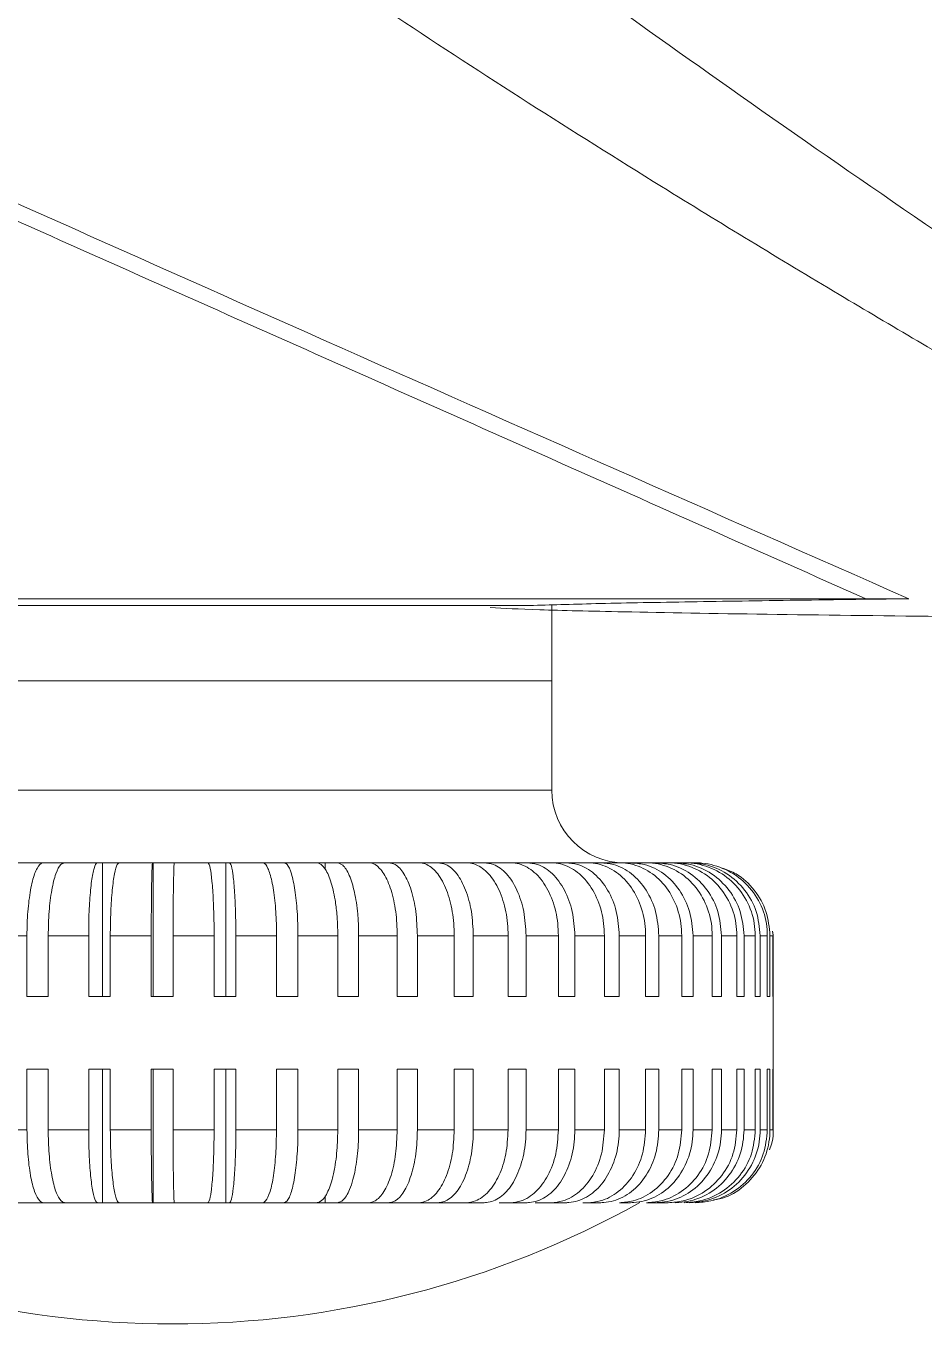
# Model space of a CAD drawing. Extents: x 12.1 to 108.7, y 1 to 80.4.
# Drawn here: x 26.855 to 27.595, y 29.209 to 30.278 of the extents above; entities that cross this region are included whole.
import ezdxf

# ---------------------------------------------------------------- set-up
doc = ezdxf.new("R2010")
doc.units = 0
doc.header["$MEASUREMENT"] = 0
doc.linetypes.add('SLD-Solid', pattern=[0])
doc.layers.add('OBJECT', color=7, linetype='CONTINUOUS')

msp = doc.modelspace()

# ---------------------------------------------------------------- linework, layer by layer
at = {"layer": 'OBJECT', "linetype": 'SLD-Solid', "lineweight": 15}
for p, q in [((27.5475, 29.8062), (21.8341, 29.8062)), ((27.2422, 29.8007), (24.2538, 29.8007)), ((26.8431, 29.8007), (27.1091, 29.8007)), ((27.2705, 29.8007), (27.2422, 29.8007)), ((26.6636, 29.7387), (27.2886, 29.7387)), ((26.6636, 29.7387), (27.2886, 29.7387)), ((26.6636, 29.6487), (27.2886, 29.6487)), ((26.843, 29.5887), (26.8695, 29.5887)), ((26.8774, 29.5887), (26.8695, 29.5887)), ((26.8949, 29.5887), (26.8774, 29.5887)), ((26.887, 29.5887), (26.9142, 29.5887)), ((26.9184, 29.5887), (26.9142, 29.5887)), ((26.9184, 29.4787), (26.9184, 29.5887)), ((26.9363, 29.5887), (26.9184, 29.5887)), ((26.932, 29.5887), (26.9595, 29.5887)), ((26.9601, 29.5887), (26.9595, 29.5887)), ((26.9601, 29.4787), (26.9601, 29.5887)), ((26.9781, 29.5887), (26.9601, 29.5887)), ((26.9775, 29.5887), (27.0051, 29.5887)), ((27.0199, 29.5887), (27.002, 29.5887)), ((27.0199, 29.4787), (27.0199, 29.5887)), ((27.023, 29.5887), (27.0199, 29.5887)), ((27.023, 29.5887), (27.0503, 29.5887)), ((27.0613, 29.5887), (27.0436, 29.5887)), ((27.0679, 29.5887), (27.0613, 29.5887)), ((27.0679, 29.5887), (27.0947, 29.5887)), ((27.1017, 29.5887), (27.0845, 29.5887)), ((27.1017, 29.5835), (27.1017, 29.5887)), ((27.1119, 29.5887), (27.1017, 29.5887)), ((27.1119, 29.5887), (27.1378, 29.5887)), ((27.1407, 29.5887), (27.1241, 29.5887)), ((27.1543, 29.5887), (27.1407, 29.5887)), ((27.1543, 29.5887), (27.1791, 29.5887)), ((27.1779, 29.5887), (27.1622, 29.5887)), ((27.1948, 29.5887), (27.1779, 29.5887)), ((27.1948, 29.5887), (27.2182, 29.5887)), ((27.2129, 29.5887), (27.1982, 29.5887)), ((27.2329, 29.5887), (27.2129, 29.5887)), ((27.2453, 29.5887), (27.2317, 29.5887)), ((27.2329, 29.5887), (27.2546, 29.5887)), ((27.2682, 29.5887), (27.2453, 29.5887)), ((27.2748, 29.5887), (27.2625, 29.5887)), ((27.2682, 29.5887), (27.288, 29.5887)), ((27.3003, 29.5887), (27.2748, 29.5887)), ((27.301, 29.5887), (27.2901, 29.5887)), ((27.3003, 29.5887), (27.318, 29.5887)), ((27.3289, 29.5887), (27.301, 29.5887)), ((27.3236, 29.5887), (27.3143, 29.5887)), ((27.3535, 29.5887), (27.3236, 29.5887)), ((27.3289, 29.5887), (27.3443, 29.5887)), ((27.3424, 29.5887), (27.3348, 29.5887)), ((27.3741, 29.5887), (27.3424, 29.5887)), ((27.3572, 29.5887), (27.3514, 29.5887)), ((27.3535, 29.5887), (27.3665, 29.5887)), ((27.3894, 29.5887), (27.356, 29.5887)), ((27.3902, 29.5887), (27.3572, 29.5887)), ((27.3679, 29.5887), (27.3638, 29.5887)), ((27.4013, 29.5887), (27.367, 29.5887)), ((27.4019, 29.5887), (27.3679, 29.5887)), ((27.3742, 29.5887), (27.372, 29.5887)), ((27.4086, 29.5887), (27.3738, 29.5887)), ((27.3741, 29.5887), (27.3844, 29.5887)), ((27.4089, 29.5887), (27.3742, 29.5887)), ((27.3762, 29.5887), (27.3759, 29.5887)), ((27.4111, 29.5887), (27.3762, 29.5887)), ((27.3902, 29.5887), (27.3978, 29.5887)), ((27.4019, 29.5887), (27.4067, 29.5887)), ((27.4089, 29.5887), (27.4108, 29.5887)), ((26.856, 29.5287), (26.8235, 29.5287)), ((26.856, 29.5287), (26.856, 29.4787)), ((26.8736, 29.4787), (26.8736, 29.5287)), ((26.9069, 29.5287), (26.8736, 29.5287)), ((26.9069, 29.5287), (26.9069, 29.4787)), ((26.9247, 29.4787), (26.9247, 29.5287)), ((26.9585, 29.5287), (26.9247, 29.5287)), ((26.9585, 29.5287), (26.9585, 29.4787)), ((26.9765, 29.4787), (26.9765, 29.5287)), ((27.0103, 29.5287), (26.9765, 29.5287)), ((27.0103, 29.5287), (27.0103, 29.4787)), ((27.0282, 29.4787), (27.0282, 29.5287)), ((27.0617, 29.5287), (27.0282, 29.5287)), ((27.0617, 29.5287), (27.0617, 29.4787)), ((27.0794, 29.4787), (27.0794, 29.5287)), ((27.1122, 29.5287), (27.0794, 29.5287)), ((27.1122, 29.5287), (27.1122, 29.4787)), ((27.1294, 29.4787), (27.1294, 29.5287)), ((27.1612, 29.5287), (27.1294, 29.5287)), ((27.1612, 29.5287), (27.1612, 29.4787)), ((27.1778, 29.4787), (27.1778, 29.5287)), ((27.2082, 29.5287), (27.1778, 29.5287)), ((27.2082, 29.5287), (27.2082, 29.4787)), ((27.2239, 29.4787), (27.2239, 29.5287)), ((27.2526, 29.5287), (27.2239, 29.5287)), ((27.2526, 29.5287), (27.2526, 29.4787)), ((27.2674, 29.4787), (27.2674, 29.5287)), ((27.294, 29.5287), (27.2674, 29.5287)), ((27.294, 29.5287), (27.294, 29.4787)), ((27.3076, 29.4787), (27.3076, 29.5287)), ((27.3319, 29.5287), (27.3076, 29.5287)), ((27.3319, 29.5287), (27.3319, 29.4787)), ((27.3442, 29.4787), (27.3442, 29.5287)), ((27.3659, 29.5287), (27.3442, 29.5287)), ((27.3659, 29.5287), (27.3659, 29.4787)), ((27.3768, 29.4787), (27.3768, 29.5287)), ((27.3957, 29.5287), (27.3768, 29.5287)), ((27.3957, 29.5287), (27.3957, 29.4787)), ((27.405, 29.4787), (27.405, 29.5287)), ((27.4208, 29.5287), (27.405, 29.5287)), ((27.4208, 29.5287), (27.4208, 29.4787)), ((27.4285, 29.4787), (27.4285, 29.5287)), ((27.4411, 29.5287), (27.4285, 29.5287)), ((27.4411, 29.5287), (27.4411, 29.4787)), ((27.447, 29.4787), (27.447, 29.5287)), ((27.4563, 29.5287), (27.447, 29.5287)), ((27.4563, 29.5287), (27.4563, 29.4787)), ((27.4604, 29.4787), (27.4604, 29.5287)), ((27.4662, 29.5287), (27.4604, 29.5287)), ((27.4662, 29.5287), (27.4662, 29.4787)), ((27.4684, 29.4787), (27.4684, 29.5287)), ((27.4708, 29.5287), (27.4684, 29.5287)), ((27.4708, 29.5287), (27.4708, 29.4787)), ((27.4711, 29.4787), (27.4711, 29.5287)), ((26.856, 29.4787), (26.8736, 29.4787)), ((26.9069, 29.4787), (26.9247, 29.4787)), ((26.9585, 29.4787), (26.9765, 29.4787)), ((27.0103, 29.4787), (27.0282, 29.4787)), ((27.0617, 29.4787), (27.0794, 29.4787)), ((27.1122, 29.4787), (27.1294, 29.4787)), ((27.1612, 29.4787), (27.1778, 29.4787)), ((27.2082, 29.4787), (27.2239, 29.4787)), ((27.2526, 29.4787), (27.2674, 29.4787)), ((27.294, 29.4787), (27.3076, 29.4787)), ((27.3319, 29.4787), (27.3442, 29.4787)), ((27.3659, 29.4787), (27.3768, 29.4787)), ((27.3957, 29.4787), (27.405, 29.4787)), ((27.4208, 29.4787), (27.4285, 29.4787)), ((27.4411, 29.4787), (27.447, 29.4787)), ((27.4563, 29.4787), (27.4604, 29.4787)), ((27.4662, 29.4787), (27.4684, 29.4787)), ((27.4708, 29.4787), (27.4711, 29.4787)), ((26.856, 29.4187), (26.8736, 29.4187)), ((26.856, 29.4187), (26.856, 29.3687)), ((26.8736, 29.3687), (26.8736, 29.4187)), ((26.9069, 29.4187), (26.9247, 29.4187)), ((26.9069, 29.4187), (26.9069, 29.3687)), ((26.9184, 29.3087), (26.9184, 29.4187)), ((26.9247, 29.3687), (26.9247, 29.4187)), ((26.9585, 29.4187), (26.9765, 29.4187)), ((26.9585, 29.4187), (26.9585, 29.3687)), ((26.9601, 29.3087), (26.9601, 29.4187)), ((26.9765, 29.3687), (26.9765, 29.4187)), ((27.0103, 29.4187), (27.0282, 29.4187)), ((27.0103, 29.4187), (27.0103, 29.3687)), ((27.0199, 29.3087), (27.0199, 29.4187)), ((27.0282, 29.3687), (27.0282, 29.4187)), ((27.0617, 29.4187), (27.0794, 29.4187)), ((27.0617, 29.4187), (27.0617, 29.3687)), ((27.0794, 29.3687), (27.0794, 29.4187)), ((27.1122, 29.4187), (27.1294, 29.4187)), ((27.1122, 29.4187), (27.1122, 29.3687)), ((27.1294, 29.3687), (27.1294, 29.4187)), ((27.1612, 29.4187), (27.1778, 29.4187)), ((27.1612, 29.4187), (27.1612, 29.3687)), ((27.1778, 29.3687), (27.1778, 29.4187)), ((27.2082, 29.4187), (27.2239, 29.4187)), ((27.2082, 29.4187), (27.2082, 29.3687)), ((27.2239, 29.3687), (27.2239, 29.4187)), ((27.2526, 29.4187), (27.2674, 29.4187)), ((27.2526, 29.4187), (27.2526, 29.3687)), ((27.2674, 29.3687), (27.2674, 29.4187)), ((27.294, 29.4187), (27.3076, 29.4187)), ((27.294, 29.4187), (27.294, 29.3687)), ((27.3076, 29.3687), (27.3076, 29.4187)), ((27.3319, 29.4187), (27.3442, 29.4187)), ((27.3319, 29.4187), (27.3319, 29.3687)), ((27.3442, 29.3687), (27.3442, 29.4187)), ((27.3659, 29.4187), (27.3768, 29.4187)), ((27.3659, 29.4187), (27.3659, 29.3687)), ((27.3768, 29.3687), (27.3768, 29.4187)), ((27.3957, 29.4187), (27.405, 29.4187)), ((27.3957, 29.4187), (27.3957, 29.3687)), ((27.405, 29.3687), (27.405, 29.4187)), ((27.4208, 29.4187), (27.4285, 29.4187)), ((27.4208, 29.4187), (27.4208, 29.3687)), ((27.4285, 29.3687), (27.4285, 29.4187)), ((27.4411, 29.4187), (27.447, 29.4187)), ((27.4411, 29.4187), (27.4411, 29.3687)), ((27.447, 29.3687), (27.447, 29.4187)), ((27.4563, 29.4187), (27.4604, 29.4187)), ((27.4563, 29.4187), (27.4563, 29.3687)), ((27.4604, 29.3687), (27.4604, 29.4187)), ((27.4662, 29.4187), (27.4684, 29.4187)), ((27.4662, 29.4187), (27.4662, 29.3687)), ((27.4684, 29.3687), (27.4684, 29.4187)), ((27.4708, 29.4187), (27.4711, 29.4187)), ((27.4708, 29.4187), (27.4708, 29.3687)), ((27.4711, 29.3687), (27.4711, 29.4187)), ((26.8235, 29.3687), (26.856, 29.3687)), ((26.8736, 29.3687), (26.9069, 29.3687)), ((26.9247, 29.3687), (26.9585, 29.3687)), ((26.9765, 29.3687), (27.0103, 29.3687)), ((27.0282, 29.3687), (27.0617, 29.3687)), ((27.0794, 29.3687), (27.1122, 29.3687)), ((27.1294, 29.3687), (27.1612, 29.3687)), ((27.1778, 29.3687), (27.2082, 29.3687)), ((27.2239, 29.3687), (27.2526, 29.3687)), ((27.2674, 29.3687), (27.294, 29.3687)), ((27.3076, 29.3687), (27.3319, 29.3687)), ((27.3442, 29.3687), (27.3659, 29.3687)), ((27.3768, 29.3687), (27.3957, 29.3687)), ((27.405, 29.3687), (27.4208, 29.3687)), ((27.4285, 29.3687), (27.4411, 29.3687)), ((27.447, 29.3687), (27.4563, 29.3687)), ((27.4604, 29.3687), (27.4662, 29.3687)), ((27.4684, 29.3687), (27.4708, 29.3687)), ((26.8695, 29.3087), (26.843, 29.3087)), ((26.8695, 29.3087), (26.8774, 29.3087)), ((26.8774, 29.3087), (26.8949, 29.3087)), ((26.9142, 29.3087), (26.887, 29.3087)), ((26.9142, 29.3087), (26.9184, 29.3087)), ((26.9184, 29.3087), (26.9363, 29.3087)), ((26.9595, 29.3087), (26.932, 29.3087)), ((26.9595, 29.3087), (26.9601, 29.3087)), ((26.9601, 29.3087), (26.9781, 29.3087)), ((27.0051, 29.3087), (26.9775, 29.3087)), ((27.002, 29.3087), (27.0199, 29.3087)), ((27.0199, 29.3087), (27.023, 29.3087)), ((27.0503, 29.3087), (27.023, 29.3087)), ((27.0436, 29.3087), (27.0613, 29.3087)), ((27.0613, 29.3087), (27.0679, 29.3087)), ((27.0947, 29.3087), (27.0679, 29.3087)), ((27.0845, 29.3087), (27.1017, 29.3087)), ((27.1017, 29.3087), (27.1017, 29.3143)), ((27.1017, 29.3087), (27.1119, 29.3087)), ((27.1378, 29.3087), (27.1119, 29.3087)), ((27.1241, 29.3087), (27.1407, 29.3087)), ((27.1407, 29.3087), (27.1543, 29.3087)), ((27.1791, 29.3087), (27.1543, 29.3087)), ((27.1622, 29.3087), (27.1779, 29.3087)), ((27.1779, 29.3087), (27.1948, 29.3087)), ((27.2182, 29.3087), (27.1948, 29.3087)), ((27.1982, 29.3087), (27.2129, 29.3087)), ((27.2129, 29.3087), (27.2329, 29.3087)), ((27.2453, 29.3087), (27.2682, 29.3087)), ((27.2748, 29.3087), (27.3003, 29.3087)), ((27.2901, 29.3087), (27.301, 29.3087)), ((27.3143, 29.3087), (27.3236, 29.3087)), ((27.318, 29.3087), (27.3289, 29.3087)), ((27.3443, 29.3087), (27.3535, 29.3087)), ((27.3665, 29.3087), (27.3741, 29.3087)), ((27.3665, 29.3087), (27.3729, 29.3087)), ((27.372, 29.3087), (27.3742, 29.3087)), ((27.3844, 29.3087), (27.3741, 29.3087))]:
    msp.add_line(p, q, dxfattribs=at)
for centre, radius, start, end in [((27.3486, 29.6487), 0.06, 180, 270), ((26.9761, 29.9999), 0.7911, 240.8794, 299.1206)]:
    msp.add_arc(centre, radius, start, end, dxfattribs=at)
for points, knots in [([(26.6674, 30.8188), (26.7444, 30.7536), (26.9085, 30.6148), (27.1665, 30.4196), (27.4411, 30.2213), (27.721, 30.0291), (28.0057, 29.8443), (28.2816, 29.6757), (28.4644, 29.575), (28.5525, 29.5265)], [0, 0, 0, 0, 0.1332965, 0.2835972, 0.4251808, 0.5779629, 0.7284195, 0.8690463, 1, 1, 1, 1]), ([(28.5294, 29.4974), (28.4755, 29.5264), (28.3786, 29.5785), (28.2326, 29.6576), (28.0923, 29.7342), (27.9445, 29.8159), (27.7988, 29.8978), (27.6581, 29.9786), (27.5191, 30.0603), (27.3535, 30.1609), (27.1619, 30.2829), (26.9496, 30.4295), (26.7473, 30.5825), (26.6215, 30.6952), (26.5606, 30.7498)], [0, 0, 0, 0, 0.078151, 0.140606, 0.211738, 0.281669, 0.355615, 0.424485, 0.488316, 0.561233, 0.671868, 0.779101, 0.893074, 1, 1, 1, 1]), ([(26.5255, 30.2764), (26.5346, 30.2723), (26.5802, 30.2518), (26.7718, 30.1659), (27.1149, 30.0128), (27.4221, 29.8772), (27.5829, 29.8063)], [0, 0, 0, 0, 0.025924, 0.129619, 0.5444, 1, 1, 1, 1]), ([(27.6079, 29.7918), (27.5589, 29.7923), (27.4603, 29.7935), (27.3506, 29.7954), (27.2719, 29.7972), (27.2493, 29.7984), (27.2379, 29.799)], [0, 0, 0, 0, 0.273477, 0.5505, 0.772886, 1, 1, 1, 1]), ([(27.5829, 29.8063), (27.5495, 29.8059), (27.4824, 29.805), (27.3955, 29.8037), (27.3203, 29.8023), (27.2872, 29.8012), (27.2705, 29.8007)], [0, 0, 0, 0, 0.244888, 0.49123, 0.743954, 1, 1, 1, 1]), ([(27.5829, 29.8063), (27.5815, 29.8063), (27.5776, 29.8062), (27.5653, 29.8062), (27.5547, 29.8062), (27.5475, 29.8062)], [0, 0, 0, 0, 0.153033, 0.431212, 1, 1, 1, 1]), ([(26.8695, 29.5887), (26.8693, 29.5887), (26.8675, 29.5886), (26.8643, 29.5852), (26.8603, 29.5744), (26.8575, 29.5583), (26.8562, 29.5421), (26.8561, 29.5321), (26.856, 29.5287)], [0, 0, 0, 0, 0.034474, 0.249207, 0.463924, 0.678607, 0.893251, 1, 1, 1, 1]), ([(26.8736, 29.5287), (26.8737, 29.5355), (26.874, 29.549), (26.8763, 29.5669), (26.8797, 29.5805), (26.8835, 29.5877), (26.8861, 29.5884), (26.887, 29.5887)], [0, 0, 0, 0, 0.214563, 0.429208, 0.643868, 0.858562, 1, 1, 1, 1]), ([(26.9142, 29.5887), (26.914, 29.5887), (26.9131, 29.5886), (26.9113, 29.5852), (26.9092, 29.5744), (26.9077, 29.5583), (26.9069, 29.5421), (26.9069, 29.5321), (26.9069, 29.5287)], [0, 0, 0, 0, 0.03448, 0.249213, 0.463931, 0.678613, 0.893257, 1, 1, 1, 1]), ([(26.9247, 29.5287), (26.9248, 29.5355), (26.925, 29.549), (26.9262, 29.5669), (26.9281, 29.5805), (26.9301, 29.5877), (26.9315, 29.5884), (26.932, 29.5887)], [0, 0, 0, 0, 0.214563, 0.429208, 0.643868, 0.858562, 1, 1, 1, 1]), ([(26.9595, 29.5887), (26.9595, 29.5887), (26.9594, 29.5886), (26.9591, 29.5852), (26.9588, 29.5744), (26.9586, 29.5583), (26.9585, 29.5421), (26.9585, 29.5321), (26.9585, 29.5287)], [0, 0, 0, 0, 0.034485, 0.249218, 0.463935, 0.678617, 0.893262, 1, 1, 1, 1]), ([(26.9765, 29.5287), (26.9765, 29.5355), (26.9765, 29.549), (26.9767, 29.5669), (26.977, 29.5805), (26.9772, 29.5877), (26.9774, 29.5884), (26.9775, 29.5887)], [0, 0, 0, 0, 0.214563, 0.429208, 0.643868, 0.858562, 1, 1, 1, 1]), ([(27.0051, 29.5887), (27.0051, 29.5887), (27.0058, 29.5886), (27.0071, 29.5852), (27.0086, 29.5744), (27.0097, 29.5583), (27.0102, 29.5421), (27.0103, 29.5321), (27.0103, 29.5287)], [0, 0, 0, 0, 0.034488, 0.249221, 0.463938, 0.67862, 0.893265, 1, 1, 1, 1]), ([(27.0282, 29.5287), (27.0282, 29.5355), (27.028, 29.549), (27.0271, 29.5669), (27.0258, 29.5805), (27.0243, 29.5877), (27.0234, 29.5884), (27.023, 29.5887)], [0, 0, 0, 0, 0.214563, 0.429208, 0.643868, 0.858562, 1, 1, 1, 1]), ([(27.0503, 29.5887), (27.0505, 29.5887), (27.052, 29.5886), (27.0547, 29.5852), (27.058, 29.5744), (27.0605, 29.5583), (27.0616, 29.5421), (27.0617, 29.5321), (27.0617, 29.5287)], [0, 0, 0, 0, 0.03449, 0.249222, 0.46394, 0.678622, 0.893266, 1, 1, 1, 1]), ([(27.0794, 29.5287), (27.0793, 29.5355), (27.079, 29.549), (27.077, 29.5669), (27.0741, 29.5805), (27.0709, 29.5877), (27.0688, 29.5884), (27.0679, 29.5887)], [0, 0, 0, 0, 0.214563, 0.429208, 0.643868, 0.858562, 1, 1, 1, 1]), ([(27.0947, 29.5887), (27.0949, 29.5887), (27.0972, 29.5886), (27.1014, 29.5854), (27.1065, 29.5747), (27.1098, 29.5607), (27.1118, 29.545), (27.1121, 29.5348), (27.1122, 29.5287)], [0, 0, 0, 0, 0.029554, 0.244251, 0.458933, 0.67358, 0.807924, 1, 1, 1, 1]), ([(27.1294, 29.5287), (27.1294, 29.5306), (27.1294, 29.5366), (27.1286, 29.5492), (27.1262, 29.5652), (27.1219, 29.5793), (27.1168, 29.5874), (27.1134, 29.5883), (27.1119, 29.5887)], [0, 0, 0, 0, 0.058263, 0.192487, 0.407028, 0.621567, 0.836131, 1, 1, 1, 1]), ([(27.1378, 29.5887), (27.1382, 29.5887), (27.1412, 29.5886), (27.1469, 29.5852), (27.1537, 29.5744), (27.1587, 29.5583), (27.1609, 29.5421), (27.1611, 29.5321), (27.1612, 29.5287)], [0, 0, 0, 0, 0.03449, 0.249222, 0.46394, 0.678622, 0.893266, 1, 1, 1, 1]), ([(27.1778, 29.5287), (27.1775, 29.5355), (27.177, 29.549), (27.173, 29.5669), (27.167, 29.5805), (27.1604, 29.5877), (27.1561, 29.5884), (27.1543, 29.5887)], [0, 0, 0, 0, 0.214563, 0.429208, 0.643868, 0.858562, 1, 1, 1, 1]), ([(27.1791, 29.5887), (27.1796, 29.5887), (27.1834, 29.5886), (27.1904, 29.5852), (27.1988, 29.5744), (27.205, 29.5583), (27.2079, 29.5421), (27.2081, 29.5321), (27.2082, 29.5287)], [0, 0, 0, 0, 0.034488, 0.249221, 0.463938, 0.67862, 0.893265, 1, 1, 1, 1]), ([(27.2239, 29.5287), (27.2236, 29.5355), (27.223, 29.549), (27.2179, 29.5669), (27.2106, 29.5805), (27.2024, 29.5877), (27.197, 29.5884), (27.1948, 29.5887)], [0, 0, 0, 0, 0.2145629, 0.4292081, 0.643868, 0.8585623, 1, 1, 1, 1]), ([(27.2182, 29.5887), (27.2188, 29.5887), (27.2233, 29.5886), (27.2316, 29.5852), (27.2416, 29.5744), (27.2489, 29.5583), (27.2522, 29.5421), (27.2525, 29.5321), (27.2526, 29.5287)], [0, 0, 0, 0, 0.034485, 0.249218, 0.463935, 0.678617, 0.893262, 1, 1, 1, 1]), ([(27.2674, 29.5287), (27.267, 29.5355), (27.2662, 29.549), (27.2603, 29.5669), (27.2516, 29.5805), (27.2419, 29.5877), (27.2355, 29.5884), (27.2329, 29.5887)], [0, 0, 0, 0, 0.214563, 0.429208, 0.643868, 0.858562, 1, 1, 1, 1]), ([(27.2546, 29.5887), (27.2553, 29.5887), (27.2605, 29.5886), (27.27, 29.5852), (27.2814, 29.5744), (27.2897, 29.5583), (27.2936, 29.5421), (27.2939, 29.5321), (27.294, 29.5287)], [0, 0, 0, 0, 0.03448, 0.249213, 0.463931, 0.678613, 0.893257, 1, 1, 1, 1]), ([(27.3076, 29.5287), (27.3072, 29.5355), (27.3063, 29.549), (27.2995, 29.5669), (27.2895, 29.5805), (27.2784, 29.5877), (27.2711, 29.5884), (27.2682, 29.5887)], [0, 0, 0, 0, 0.214563, 0.429208, 0.643868, 0.858562, 1, 1, 1, 1]), ([(27.288, 29.5887), (27.2888, 29.5887), (27.2945, 29.5886), (27.3051, 29.5852), (27.3178, 29.5744), (27.3272, 29.5583), (27.3314, 29.5421), (27.3318, 29.5321), (27.3319, 29.5287)], [0, 0, 0, 0, 0.034474, 0.249207, 0.463924, 0.678607, 0.893251, 1, 1, 1, 1]), ([(27.3442, 29.5287), (27.3437, 29.5355), (27.3428, 29.549), (27.3352, 29.5669), (27.3241, 29.5805), (27.3117, 29.5877), (27.3036, 29.5884), (27.3003, 29.5887)], [0, 0, 0, 0, 0.214563, 0.429208, 0.643868, 0.858562, 1, 1, 1, 1]), ([(27.318, 29.5887), (27.3189, 29.5887), (27.3251, 29.5886), (27.3367, 29.5852), (27.3506, 29.5744), (27.3607, 29.5583), (27.3654, 29.5421), (27.3658, 29.5321), (27.3659, 29.5287)], [0, 0, 0, 0, 0.0344658, 0.2491986, 0.463916, 0.6785985, 0.8932426, 1, 1, 1, 1]), ([(27.3768, 29.5287), (27.3763, 29.5355), (27.3752, 29.549), (27.3669, 29.5669), (27.3548, 29.5805), (27.3413, 29.5877), (27.3324, 29.5884), (27.3289, 29.5887)], [0, 0, 0, 0, 0.214563, 0.429208, 0.643868, 0.858562, 1, 1, 1, 1]), ([(27.3443, 29.5887), (27.3452, 29.5887), (27.3519, 29.5886), (27.3643, 29.5852), (27.3792, 29.5744), (27.3901, 29.5583), (27.3951, 29.5421), (27.3956, 29.5321), (27.3957, 29.5287)], [0, 0, 0, 0, 0.0344545, 0.2491874, 0.4639047, 0.6785872, 0.8932313, 1, 1, 1, 1]), ([(27.405, 29.5287), (27.4044, 29.5355), (27.4033, 29.549), (27.3944, 29.5669), (27.3814, 29.5805), (27.3669, 29.5877), (27.3573, 29.5884), (27.3535, 29.5887)], [0, 0, 0, 0, 0.214563, 0.429208, 0.643868, 0.858562, 1, 1, 1, 1]), ([(27.3665, 29.5887), (27.3674, 29.5887), (27.3745, 29.5886), (27.3876, 29.5852), (27.4034, 29.5744), (27.4149, 29.5583), (27.4202, 29.5421), (27.4207, 29.5321), (27.4208, 29.5287)], [0, 0, 0, 0, 0.034454, 0.249187, 0.463905, 0.678587, 0.893231, 1, 1, 1, 1]), ([(27.4285, 29.5287), (27.4279, 29.5355), (27.4267, 29.549), (27.4173, 29.5669), (27.4035, 29.5805), (27.3882, 29.5877), (27.3781, 29.5884), (27.3741, 29.5887)], [0, 0, 0, 0, 0.214563, 0.429208, 0.643868, 0.858562, 1, 1, 1, 1]), ([(27.3844, 29.5887), (27.3854, 29.5887), (27.3928, 29.5886), (27.4064, 29.5852), (27.4229, 29.5744), (27.435, 29.5583), (27.4405, 29.5421), (27.441, 29.5321), (27.4411, 29.5287)], [0, 0, 0, 0, 0.034466, 0.249199, 0.463916, 0.678598, 0.893243, 1, 1, 1, 1]), ([(27.447, 29.5287), (27.4464, 29.5355), (27.4451, 29.549), (27.4353, 29.5669), (27.4209, 29.5805), (27.405, 29.5877), (27.3944, 29.5884), (27.3902, 29.5887)], [0, 0, 0, 0, 0.214563, 0.429208, 0.643868, 0.858562, 1, 1, 1, 1]), ([(27.3978, 29.5887), (27.3989, 29.5887), (27.4065, 29.5886), (27.4206, 29.5852), (27.4375, 29.5744), (27.4499, 29.5583), (27.4556, 29.5421), (27.4561, 29.5321), (27.4563, 29.5287)], [0, 0, 0, 0, 0.034474, 0.249207, 0.463924, 0.678607, 0.893251, 1, 1, 1, 1]), ([(27.4604, 29.5287), (27.4597, 29.5355), (27.4584, 29.549), (27.4483, 29.5669), (27.4335, 29.5805), (27.4171, 29.5877), (27.4062, 29.5884), (27.4019, 29.5887)], [0, 0, 0, 0, 0.214563, 0.429208, 0.643868, 0.858562, 1, 1, 1, 1]), ([(27.4067, 29.5887), (27.4077, 29.5887), (27.4155, 29.5886), (27.4298, 29.5852), (27.4471, 29.5744), (27.4598, 29.5583), (27.4656, 29.5421), (27.4661, 29.5321), (27.4662, 29.5287)], [0, 0, 0, 0, 0.03448, 0.249213, 0.463931, 0.678613, 0.893257, 1, 1, 1, 1]), ([(27.4684, 29.5287), (27.4678, 29.5355), (27.4665, 29.549), (27.4561, 29.5667), (27.4433, 29.5793), (27.4332, 29.5828), (27.4294, 29.5842)], [0, 0, 0, 0, 0.278073, 0.556252, 0.834451, 1, 1, 1, 1]), ([(26.856, 29.3687), (26.8562, 29.362), (26.8565, 29.3485), (26.8588, 29.3305), (26.8622, 29.317), (26.866, 29.3098), (26.8685, 29.309), (26.8695, 29.3087)], [0, 0, 0, 0, 0.214563, 0.429208, 0.643868, 0.858562, 1, 1, 1, 1]), ([(26.887, 29.3087), (26.8868, 29.3088), (26.8851, 29.3089), (26.8818, 29.3122), (26.8779, 29.3231), (26.875, 29.3392), (26.8737, 29.3553), (26.8736, 29.3654), (26.8736, 29.3687)], [0, 0, 0, 0, 0.034474, 0.249207, 0.463924, 0.678607, 0.893251, 1, 1, 1, 1]), ([(26.9069, 29.3687), (26.9069, 29.362), (26.9071, 29.3485), (26.9084, 29.3305), (26.9102, 29.317), (26.9123, 29.3098), (26.9136, 29.309), (26.9142, 29.3087)], [0, 0, 0, 0, 0.214563, 0.429208, 0.643868, 0.858562, 1, 1, 1, 1]), ([(26.932, 29.3087), (26.9319, 29.3088), (26.931, 29.3089), (26.9292, 29.3122), (26.9271, 29.3231), (26.9255, 29.3392), (26.9248, 29.3553), (26.9248, 29.3654), (26.9247, 29.3687)], [0, 0, 0, 0, 0.03448, 0.249213, 0.463931, 0.678613, 0.893257, 1, 1, 1, 1]), ([(26.9585, 29.3687), (26.9585, 29.362), (26.9585, 29.3485), (26.9587, 29.3305), (26.959, 29.317), (26.9593, 29.3098), (26.9594, 29.309), (26.9595, 29.3087)], [0, 0, 0, 0, 0.214563, 0.429208, 0.643868, 0.858562, 1, 1, 1, 1]), ([(26.9775, 29.3087), (26.9775, 29.3088), (26.9774, 29.3089), (26.9771, 29.3122), (26.9768, 29.3231), (26.9766, 29.3392), (26.9765, 29.3553), (26.9765, 29.3654), (26.9765, 29.3687)], [0, 0, 0, 0, 0.0344848, 0.2492177, 0.463935, 0.6786175, 0.8932615, 1, 1, 1, 1]), ([(27.0103, 29.3687), (27.0102, 29.362), (27.0101, 29.3485), (27.0092, 29.3305), (27.0079, 29.317), (27.0064, 29.3098), (27.0054, 29.309), (27.0051, 29.3087)], [0, 0, 0, 0, 0.214563, 0.429208, 0.643868, 0.858562, 1, 1, 1, 1]), ([(27.023, 29.3087), (27.0231, 29.3088), (27.0238, 29.3089), (27.025, 29.3122), (27.0265, 29.3231), (27.0276, 29.3392), (27.0282, 29.3553), (27.0282, 29.3654), (27.0282, 29.3687)], [0, 0, 0, 0, 0.034488, 0.249221, 0.463938, 0.67862, 0.893265, 1, 1, 1, 1]), ([(27.0617, 29.3687), (27.0616, 29.362), (27.0613, 29.3485), (27.0594, 29.3305), (27.0565, 29.317), (27.0532, 29.3098), (27.0511, 29.309), (27.0503, 29.3087)], [0, 0, 0, 0, 0.214563, 0.429208, 0.643868, 0.858562, 1, 1, 1, 1]), ([(27.0679, 29.3087), (27.0681, 29.3088), (27.0696, 29.3089), (27.0724, 29.3122), (27.0757, 29.3231), (27.0781, 29.3392), (27.0793, 29.3553), (27.0794, 29.3654), (27.0794, 29.3687)], [0, 0, 0, 0, 0.03449, 0.249222, 0.46394, 0.678622, 0.893266, 1, 1, 1, 1]), ([(27.1122, 29.3687), (27.1121, 29.3647), (27.1119, 29.3539), (27.1103, 29.3396), (27.1071, 29.3255), (27.103, 29.3146), (27.0983, 29.3093), (27.0955, 29.3089), (27.0947, 29.3087)], [0, 0, 0, 0, 0.129627, 0.344103, 0.478285, 0.692838, 0.90739, 1, 1, 1, 1]), ([(27.1119, 29.3087), (27.1135, 29.3092), (27.117, 29.3101), (27.1214, 29.3176), (27.1254, 29.3291), (27.1282, 29.3442), (27.1294, 29.359), (27.1294, 29.3672), (27.1294, 29.3687)], [0, 0, 0, 0, 0.173127, 0.387776, 0.52216, 0.736711, 0.951262, 1, 1, 1, 1]), ([(27.1612, 29.3687), (27.1609, 29.362), (27.1604, 29.3485), (27.1564, 29.3305), (27.1504, 29.317), (27.1438, 29.3098), (27.1395, 29.309), (27.1378, 29.3087)], [0, 0, 0, 0, 0.214563, 0.429208, 0.643868, 0.858562, 1, 1, 1, 1]), ([(27.1543, 29.3087), (27.1547, 29.3088), (27.1578, 29.3089), (27.1634, 29.3122), (27.1702, 29.3231), (27.1752, 29.3392), (27.1775, 29.3553), (27.1777, 29.3654), (27.1778, 29.3687)], [0, 0, 0, 0, 0.03449, 0.249222, 0.46394, 0.678622, 0.893266, 1, 1, 1, 1]), ([(27.2082, 29.3687), (27.2079, 29.362), (27.2072, 29.3485), (27.2022, 29.3305), (27.1948, 29.317), (27.1866, 29.3098), (27.1812, 29.309), (27.1791, 29.3087)], [0, 0, 0, 0, 0.214563, 0.429208, 0.643868, 0.858562, 1, 1, 1, 1]), ([(27.1948, 29.3087), (27.1954, 29.3088), (27.1991, 29.3089), (27.2061, 29.3122), (27.2146, 29.3231), (27.2208, 29.3392), (27.2236, 29.3553), (27.2238, 29.3654), (27.2239, 29.3687)], [0, 0, 0, 0, 0.034488, 0.249221, 0.463938, 0.67862, 0.893265, 1, 1, 1, 1]), ([(27.2526, 29.3687), (27.2522, 29.362), (27.2515, 29.3485), (27.2455, 29.3305), (27.2368, 29.317), (27.2271, 29.3098), (27.2207, 29.309), (27.2182, 29.3087)], [0, 0, 0, 0, 0.2145629, 0.4292081, 0.643868, 0.8585623, 1, 1, 1, 1]), ([(27.2329, 29.3087), (27.2336, 29.3088), (27.238, 29.3089), (27.2463, 29.3122), (27.2563, 29.3231), (27.2636, 29.3392), (27.267, 29.3553), (27.2673, 29.3654), (27.2674, 29.3687)], [0, 0, 0, 0, 0.034485, 0.249218, 0.463935, 0.678617, 0.893262, 1, 1, 1, 1]), ([(27.294, 29.3687), (27.2936, 29.362), (27.2927, 29.3485), (27.2859, 29.3305), (27.2759, 29.317), (27.2649, 29.3098), (27.2575, 29.309), (27.2546, 29.3087)], [0, 0, 0, 0, 0.214563, 0.429208, 0.643868, 0.858562, 1, 1, 1, 1]), ([(27.2682, 29.3087), (27.2689, 29.3088), (27.274, 29.3089), (27.2835, 29.3122), (27.295, 29.3231), (27.3033, 29.3392), (27.3072, 29.3553), (27.3075, 29.3654), (27.3076, 29.3687)], [0, 0, 0, 0, 0.03448, 0.249213, 0.463931, 0.678613, 0.893257, 1, 1, 1, 1]), ([(27.3319, 29.3687), (27.3314, 29.362), (27.3305, 29.3485), (27.3229, 29.3305), (27.3118, 29.317), (27.2994, 29.3098), (27.2913, 29.309), (27.288, 29.3087)], [0, 0, 0, 0, 0.2145629, 0.4292081, 0.643868, 0.8585623, 1, 1, 1, 1]), ([(27.3003, 29.3087), (27.3011, 29.3088), (27.3068, 29.3089), (27.3174, 29.3122), (27.3301, 29.3231), (27.3394, 29.3392), (27.3437, 29.3553), (27.3441, 29.3654), (27.3442, 29.3687)], [0, 0, 0, 0, 0.034474, 0.249207, 0.463924, 0.678607, 0.893251, 1, 1, 1, 1]), ([(27.3659, 29.3687), (27.3654, 29.362), (27.3644, 29.3485), (27.3561, 29.3305), (27.3439, 29.317), (27.3305, 29.3098), (27.3216, 29.309), (27.318, 29.3087)], [0, 0, 0, 0, 0.214563, 0.429208, 0.643868, 0.858562, 1, 1, 1, 1]), ([(27.3289, 29.3087), (27.3297, 29.3088), (27.3359, 29.3089), (27.3475, 29.3122), (27.3614, 29.3231), (27.3716, 29.3392), (27.3762, 29.3553), (27.3766, 29.3654), (27.3768, 29.3687)], [0, 0, 0, 0, 0.034466, 0.249199, 0.463916, 0.678598, 0.893243, 1, 1, 1, 1]), ([(27.3957, 29.3687), (27.3951, 29.362), (27.394, 29.3485), (27.3851, 29.3305), (27.3721, 29.317), (27.3576, 29.3098), (27.3481, 29.309), (27.3443, 29.3087)], [0, 0, 0, 0, 0.214563, 0.429208, 0.643868, 0.858562, 1, 1, 1, 1]), ([(27.3535, 29.3087), (27.3544, 29.3088), (27.3611, 29.3089), (27.3735, 29.3122), (27.3884, 29.3231), (27.3994, 29.3392), (27.4044, 29.3553), (27.4048, 29.3654), (27.405, 29.3687)], [0, 0, 0, 0, 0.034454, 0.249187, 0.463905, 0.678587, 0.893231, 1, 1, 1, 1]), ([(27.4208, 29.3687), (27.4202, 29.362), (27.419, 29.3485), (27.4097, 29.3305), (27.3959, 29.317), (27.3806, 29.3098), (27.3705, 29.309), (27.3665, 29.3087)], [0, 0, 0, 0, 0.214563, 0.429208, 0.643868, 0.858562, 1, 1, 1, 1]), ([(27.3741, 29.3087), (27.375, 29.3088), (27.3821, 29.3089), (27.3952, 29.3122), (27.411, 29.3231), (27.4225, 29.3392), (27.4278, 29.3553), (27.4283, 29.3654), (27.4285, 29.3687)], [0, 0, 0, 0, 0.034454, 0.249187, 0.463905, 0.678587, 0.893231, 1, 1, 1, 1]), ([(27.4411, 29.3687), (27.4405, 29.362), (27.4392, 29.3485), (27.4295, 29.3305), (27.4151, 29.317), (27.3991, 29.3098), (27.3886, 29.309), (27.3844, 29.3087)], [0, 0, 0, 0, 0.214563, 0.429208, 0.643868, 0.858562, 1, 1, 1, 1]), ([(27.3902, 29.3087), (27.3913, 29.3088), (27.3986, 29.3089), (27.4123, 29.3122), (27.4288, 29.3231), (27.4408, 29.3392), (27.4463, 29.3553), (27.4468, 29.3654), (27.447, 29.3687)], [0, 0, 0, 0, 0.034466, 0.249199, 0.463916, 0.678598, 0.893243, 1, 1, 1, 1]), ([(27.4563, 29.3687), (27.4557, 29.362), (27.4544, 29.3485), (27.4443, 29.3305), (27.4295, 29.317), (27.413, 29.3098), (27.4022, 29.309), (27.3978, 29.3087)], [0, 0, 0, 0, 0.214563, 0.429208, 0.643868, 0.858562, 1, 1, 1, 1]), ([(27.4019, 29.3087), (27.4029, 29.3088), (27.4105, 29.3089), (27.4246, 29.3122), (27.4416, 29.3231), (27.454, 29.3392), (27.4597, 29.3553), (27.4602, 29.3654), (27.4604, 29.3687)], [0, 0, 0, 0, 0.034474, 0.249207, 0.463924, 0.678607, 0.893251, 1, 1, 1, 1]), ([(27.4662, 29.3687), (27.4656, 29.362), (27.4643, 29.3485), (27.454, 29.3305), (27.4389, 29.317), (27.4221, 29.3098), (27.4111, 29.309), (27.4067, 29.3087)], [0, 0, 0, 0, 0.214563, 0.429208, 0.643868, 0.858562, 1, 1, 1, 1]), ([(27.4218, 29.311), (27.4251, 29.3116), (27.435, 29.3134), (27.4493, 29.3233), (27.462, 29.3391), (27.4677, 29.3553), (27.4683, 29.3654), (27.4684, 29.3687)], [0, 0, 0, 0, 0.125806, 0.375817, 0.625787, 0.875712, 1, 1, 1, 1]), ([(27.468, 29.3522), (27.4688, 29.3543), (27.471, 29.3596), (27.4711, 29.3654), (27.4711, 29.3687)], [0, 0, 0, 0, 0.410113, 1, 1, 1, 1])]:
    msp.add_open_spline(points, degree=3, knots=knots, dxfattribs=at)
for points in [[(27.5475, 29.8062), (26.5113, 30.2673)], [(27.2886, 29.7387), (27.2886, 29.8007)], [(27.2886, 29.6487), (27.2886, 29.7387)], [(27.4711, 29.5287), (27.4705, 29.5324)], [(27.4711, 29.4187), (27.4711, 29.4787)]]:
    msp.add_open_spline(points, degree=1, dxfattribs=at)

doc.saveas('drawing.dxf')
